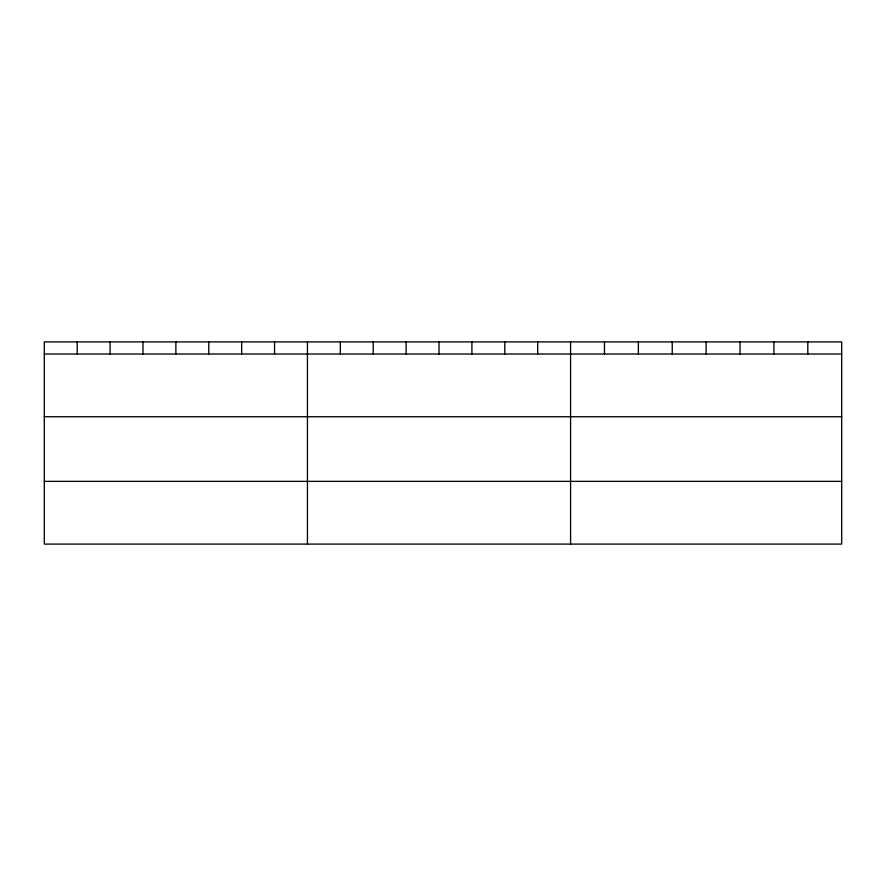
<?xml version="1.0" encoding="UTF-8"?>
<svg xmlns="http://www.w3.org/2000/svg" width="886" height="886" viewBox="0 0 886 886"><rect width="100%" height="100%" fill="white"/><g stroke="black" fill="none" stroke-linecap="round" stroke-linejoin="round"><path stroke-width="1.33" d="M841.7 416.741L841.7 341.907L44.3 341.907L44.3 544.093L841.7 544.093L841.7 416.741L44.3 416.741M44.3 354.012L841.7 354.012M44.3 481.364L841.7 481.364M807.81 341.907L807.81 354.012M773.921 341.907L773.921 354.012M740.032 341.907L740.032 354.012M706.142 341.907L706.142 354.012M672.252 341.907L672.252 354.012M638.363 341.907L638.363 354.012M604.473 341.907L604.473 354.012M570.584 341.907L570.584 544.093M537.691 341.907L537.691 354.012M504.798 341.907L504.798 354.012M471.906 341.907L471.906 354.012M439.013 341.907L439.013 354.012M406.12 341.907L406.12 354.012M373.227 341.907L373.227 354.012M340.335 341.907L340.335 354.012M307.442 341.907L307.442 544.093M274.549 341.907L274.549 354.012M241.656 341.907L241.656 354.012M208.764 341.907L208.764 354.012M175.871 341.907L175.871 354.012M142.978 341.907L142.978 354.012M110.085 341.907L110.085 354.012M77.193 341.907L77.193 354.012"/></g></svg>
